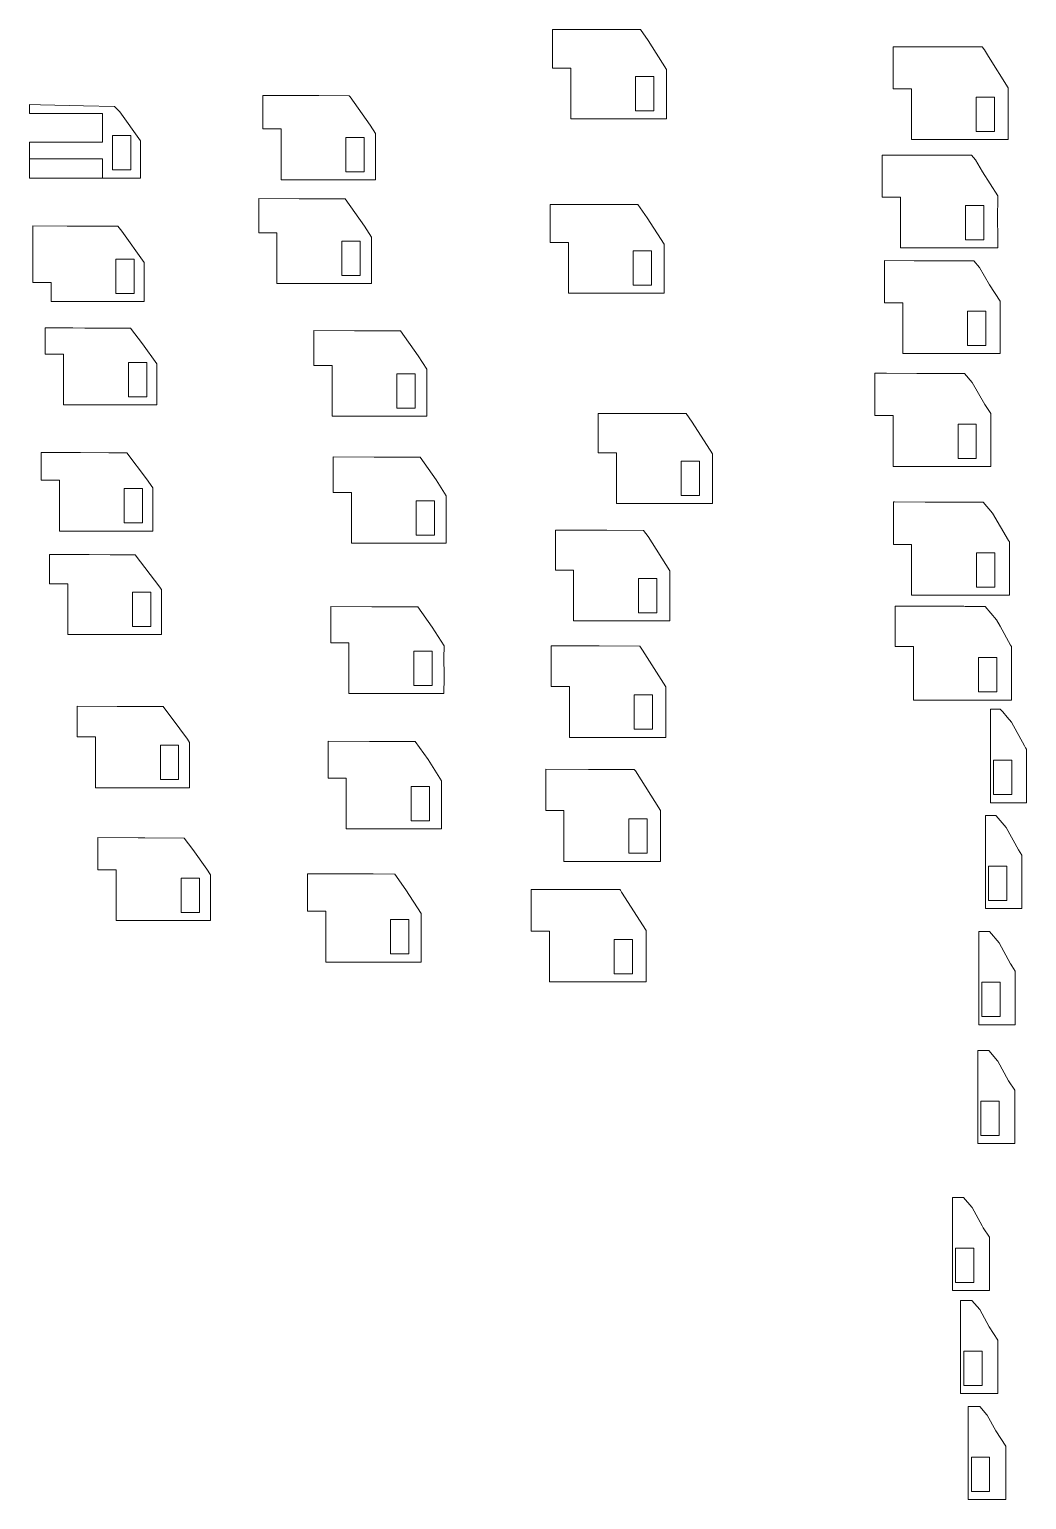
# Model space of a CAD drawing. Header units: millimetres. Extents: x -3396 to 75, y -180 to 2055.
# Drawn here: x -314.5 to -151, y 1726.7 to 1967.8 of the extents above; entities that cross this region are included whole.
import ezdxf

# ---------------------------------------------------------------- set-up
doc = ezdxf.new("R2010")
doc.units = ezdxf.units.MM

msp = doc.modelspace()

# ---------------------------------------------------------------- linework, layer by layer
at = {"color": 7, "linetype": 'Continuous', "lineweight": 15}
for p, q in [((-228.74, 1961.41), (-228.74, 1967.76)), ((-228.74, 1967.76), (-221.87, 1967.74)), ((-221.87, 1967.74), (-219.13, 1967.74)), ((-219.13, 1967.74), (-214.32, 1967.72)), ((-214.32, 1967.72), (-213.06, 1965.93)), ((-210.03, 1961.17), (-213.06, 1965.93)), ((-172.89, 1958.03), (-172.89, 1964.9)), ((-172.89, 1964.9), (-169.56, 1964.89)), ((-169.56, 1964.89), (-165.83, 1964.89)), ((-165.83, 1964.89), (-161.66, 1964.88)), ((-161.66, 1964.88), (-158.28, 1964.88)), ((-158.28, 1964.88), (-157.9, 1964.43)), ((-157.9, 1964.43), (-157.25, 1963.3)), ((-157.25, 1963.3), (-153.99, 1958.19)), ((-228.74, 1961.41), (-225.74, 1961.41)), ((-225.74, 1961.41), (-225.74, 1953.08)), ((-210.03, 1961.17), (-210.03, 1960.58)), ((-210.03, 1960.53), (-210.03, 1960.58)), ((-210.03, 1960.35), (-210.03, 1960.53)), ((-210.03, 1960.35), (-210.03, 1957.94)), ((-215.11, 1960.04), (-212.11, 1960.04)), ((-215.11, 1954.4), (-215.11, 1960.04)), ((-212.11, 1960.04), (-212.11, 1954.4)), ((-210.03, 1957.27), (-210.03, 1957.94)), ((-169.89, 1958.03), (-172.89, 1958.03)), ((-169.89, 1949.7), (-169.89, 1958.03)), ((-153.99, 1958.19), (-153.99, 1957.94)), ((-153.99, 1957.94), (-153.99, 1957.92)), ((-153.99, 1957.92), (-153.99, 1957.85)), ((-153.99, 1957.85), (-153.99, 1954.53)), ((-312.74, 1955.4), (-314.55, 1955.43)), ((-314.55, 1953.97), (-314.55, 1955.43)), ((-312.74, 1955.4), (-305.69, 1955.25)), ((-305.69, 1955.25), (-300.6, 1955.14)), ((-276.26, 1951.43), (-276.26, 1956.93)), ((-276.26, 1956.93), (-269.64, 1956.91)), ((-269.64, 1956.91), (-267.09, 1956.9)), ((-267.09, 1956.9), (-262.09, 1956.88)), ((-262.09, 1956.88), (-261.94, 1956.68)), ((-261.94, 1956.68), (-258.66, 1952.03)), ((-210.03, 1957.27), (-210.03, 1955.4)), ((-210.03, 1953.08), (-210.03, 1955.4)), ((-156.26, 1956.66), (-159.26, 1956.66)), ((-159.26, 1956.66), (-159.26, 1951.03)), ((-156.26, 1951.03), (-156.26, 1956.66)), ((-302.55, 1953.97), (-314.55, 1953.97)), ((-302.55, 1949.28), (-302.55, 1953.97)), ((-299.73, 1954.23), (-300.6, 1955.14)), ((-296.31, 1949.49), (-299.73, 1954.23)), ((-210.03, 1953.08), (-225.74, 1953.08)), ((-212.11, 1954.4), (-215.11, 1954.4)), ((-153.99, 1954.53), (-153.99, 1954.27)), ((-153.99, 1954.27), (-153.99, 1951.68)), ((-276.26, 1951.43), (-273.26, 1951.43)), ((-273.26, 1951.43), (-273.26, 1943.1)), ((-257.8, 1950.67), (-258.66, 1952.03)), ((-257.8, 1950.67), (-257.8, 1949.63)), ((-159.26, 1951.03), (-156.26, 1951.03)), ((-153.99, 1951.68), (-153.99, 1950.15)), ((-314.55, 1946.52), (-314.55, 1949.28)), ((-314.55, 1949.28), (-302.55, 1949.28)), ((-297.91, 1950.35), (-300.91, 1950.35)), ((-300.91, 1950.35), (-300.91, 1944.72)), ((-297.91, 1944.72), (-297.91, 1950.35)), ((-296.31, 1949.49), (-296.31, 1949.06)), ((-296.31, 1948.94), (-296.31, 1949.06)), ((-296.31, 1948.49), (-296.31, 1948.94)), ((-296.31, 1948.49), (-296.31, 1948.33)), ((-296.31, 1946.66), (-296.31, 1948.33)), ((-262.62, 1950.06), (-259.62, 1950.06)), ((-262.62, 1944.43), (-262.62, 1950.06)), ((-259.62, 1950.06), (-259.62, 1944.43)), ((-257.8, 1949.54), (-257.8, 1949.63)), ((-257.8, 1949.22), (-257.8, 1949.54)), ((-257.8, 1949.22), (-257.8, 1948)), ((-257.8, 1946.8), (-257.8, 1948)), ((-153.99, 1949.7), (-169.89, 1949.7)), ((-153.99, 1950.15), (-153.99, 1949.83)), ((-153.99, 1949.83), (-153.99, 1949.7)), ((-302.55, 1946.52), (-314.55, 1946.52)), ((-314.55, 1946.52), (-314.55, 1943.39)), ((-302.55, 1943.39), (-302.55, 1946.52)), ((-296.31, 1946.66), (-296.31, 1946.57)), ((-296.31, 1946.21), (-296.31, 1946.57)), ((-296.31, 1946.21), (-296.31, 1946.11)), ((-296.31, 1946.11), (-296.31, 1945.9)), ((-296.31, 1945.9), (-296.31, 1945.52)), ((-257.8, 1946.8), (-257.8, 1945.88)), ((-257.8, 1943.1), (-257.8, 1945.88)), ((-174.67, 1947.16), (-169.06, 1947.14)), ((-174.67, 1940.26), (-174.67, 1947.16)), ((-169.06, 1947.14), (-167.57, 1947.14)), ((-167.57, 1947.14), (-165.92, 1947.14)), ((-165.92, 1947.14), (-160.03, 1947.14)), ((-159.36, 1946.35), (-160.03, 1947.14)), ((-159.36, 1946.35), (-158.22, 1944.39)), ((-302.55, 1943.39), (-314.55, 1943.39)), ((-302.55, 1943.39), (-296.31, 1943.39)), ((-300.91, 1944.72), (-297.91, 1944.72)), ((-296.31, 1943.39), (-296.31, 1945.52)), ((-259.62, 1944.43), (-262.62, 1944.43)), ((-155.73, 1940.48), (-158.22, 1944.39)), ((-257.8, 1943.1), (-273.26, 1943.1)), ((-276.94, 1934.4), (-276.94, 1940.01)), ((-276.94, 1940.01), (-270.29, 1939.99)), ((-270.29, 1939.99), (-263.28, 1939.97)), ((-263.28, 1939.97), (-262.74, 1939.97)), ((-262.74, 1939.97), (-259.58, 1935.49)), ((-229.14, 1932.82), (-229.14, 1939.07)), ((-229.14, 1939.07), (-222.29, 1939.05)), ((-222.29, 1939.05), (-218.95, 1939.04)), ((-218.95, 1939.04), (-214.75, 1939.03)), ((-214.75, 1939.03), (-213.22, 1936.86)), ((-174.67, 1940.26), (-171.67, 1940.26)), ((-171.67, 1940.26), (-171.67, 1931.93)), ((-161.03, 1938.89), (-158.03, 1938.89)), ((-161.03, 1933.26), (-161.03, 1938.89)), ((-158.03, 1938.89), (-158.03, 1933.26)), ((-155.73, 1940.23), (-155.74, 1936.75)), ((-155.73, 1940.48), (-155.73, 1940.3)), ((-155.73, 1940.28), (-155.73, 1940.3)), ((-155.73, 1940.23), (-155.73, 1940.28)), ((-210.46, 1932.52), (-213.22, 1936.86)), ((-155.74, 1936.56), (-155.74, 1936.75)), ((-155.74, 1936.56), (-155.73, 1933.86)), ((-314, 1935.56), (-308.33, 1935.52)), ((-314, 1926.26), (-314, 1935.56)), ((-308.33, 1935.52), (-307.57, 1935.52)), ((-307.57, 1935.52), (-300.58, 1935.48)), ((-300.58, 1935.48), (-300.02, 1935.48)), ((-300.02, 1935.48), (-299.41, 1934.67)), ((-295.73, 1929.56), (-299.41, 1934.67)), ((-276.94, 1934.4), (-273.94, 1934.4)), ((-273.94, 1934.4), (-273.94, 1926.07)), ((-258.45, 1933.7), (-259.58, 1935.49)), ((-258.45, 1933.7), (-258.45, 1932.72)), ((-155.73, 1932.74), (-155.73, 1933.86)), ((-263.3, 1933.03), (-260.3, 1933.03)), ((-263.3, 1927.4), (-263.3, 1933.03)), ((-260.3, 1933.03), (-260.3, 1927.4)), ((-258.45, 1932.64), (-258.45, 1932.72)), ((-258.45, 1932.34), (-258.45, 1932.64)), ((-258.45, 1932.34), (-258.45, 1930.97)), ((-229.14, 1932.82), (-226.14, 1932.82)), ((-226.14, 1932.82), (-226.14, 1924.49)), ((-215.5, 1931.45), (-212.5, 1931.45)), ((-215.5, 1925.82), (-215.5, 1931.45)), ((-212.5, 1931.45), (-212.5, 1925.82)), ((-210.46, 1932.52), (-210.46, 1931.88)), ((-210.46, 1931.82), (-210.46, 1931.88)), ((-210.46, 1931.63), (-210.46, 1931.82)), ((-210.46, 1931.63), (-210.46, 1929.36)), ((-155.73, 1931.93), (-171.67, 1931.93)), ((-158.03, 1933.26), (-161.03, 1933.26)), ((-155.73, 1932.51), (-155.73, 1932.74)), ((-155.73, 1931.97), (-155.73, 1932.51)), ((-155.73, 1931.93), (-155.73, 1931.97)), ((-300.37, 1930.1), (-297.37, 1930.1)), ((-300.37, 1924.47), (-300.37, 1930.1)), ((-297.37, 1930.1), (-297.37, 1924.47)), ((-295.73, 1929.56), (-295.73, 1928.93)), ((-295.73, 1928.81), (-295.73, 1928.93)), ((-295.73, 1928.38), (-295.73, 1928.81)), ((-258.45, 1929.84), (-258.45, 1930.97)), ((-258.45, 1929.84), (-258.45, 1928.79)), ((-258.45, 1926.07), (-258.45, 1928.79)), ((-210.46, 1928.63), (-210.46, 1929.36)), ((-174.31, 1922.92), (-174.31, 1929.84)), ((-174.31, 1929.84), (-169.44, 1929.83)), ((-167.25, 1929.83), (-169.44, 1929.83)), ((-167.25, 1929.83), (-166.48, 1929.83)), ((-166.48, 1929.83), (-159.64, 1929.82)), ((-158.69, 1928.69), (-159.64, 1929.82)), ((-295.73, 1928.38), (-295.73, 1928.07)), ((-295.73, 1926.47), (-295.73, 1928.07)), ((-295.73, 1926.47), (-295.73, 1926.26)), ((-260.3, 1927.4), (-263.3, 1927.4)), ((-210.46, 1928.63), (-210.46, 1926.87)), ((-210.46, 1924.49), (-210.46, 1926.87)), ((-158.69, 1928.69), (-157.06, 1925.89)), ((-314, 1926.26), (-311, 1926.26)), ((-311, 1926.26), (-311, 1923.14)), ((-297.37, 1924.47), (-300.37, 1924.47)), ((-295.73, 1925.44), (-295.73, 1926.26)), ((-295.73, 1925.44), (-295.73, 1925.21)), ((-295.73, 1925.21), (-295.73, 1924.72)), ((-295.73, 1924.72), (-295.73, 1923.85)), ((-258.45, 1926.07), (-273.94, 1926.07)), ((-210.46, 1924.49), (-226.14, 1924.49)), ((-212.5, 1925.82), (-215.5, 1925.82)), ((-155.35, 1923.2), (-157.06, 1925.89)), ((-295.73, 1923.14), (-311, 1923.14)), ((-295.73, 1923.14), (-295.73, 1923.85)), ((-174.31, 1922.92), (-171.31, 1922.92)), ((-171.31, 1922.92), (-171.31, 1914.59)), ((-160.68, 1921.55), (-157.68, 1921.55)), ((-160.68, 1915.92), (-160.68, 1921.55)), ((-157.68, 1921.55), (-157.68, 1915.92)), ((-155.35, 1923.2), (-155.35, 1923.08)), ((-155.35, 1923.07), (-155.35, 1923.08)), ((-155.35, 1923.03), (-155.35, 1923.07)), ((-155.35, 1923.03), (-155.35, 1919.41)), ((-155.35, 1919.28), (-155.35, 1919.41)), ((-155.35, 1919.28), (-155.35, 1916.46)), ((-311.95, 1918.83), (-307.42, 1918.8)), ((-311.95, 1914.5), (-311.95, 1918.83)), ((-307.42, 1918.8), (-305.48, 1918.79)), ((-305.48, 1918.79), (-299.67, 1918.76)), ((-299.67, 1918.76), (-297.94, 1918.75)), ((-297.94, 1918.75), (-296.01, 1916.21)), ((-267.91, 1912.65), (-267.91, 1918.36)), ((-267.91, 1918.36), (-261.22, 1918.34)), ((-261.22, 1918.34), (-254.82, 1918.33)), ((-254.82, 1918.33), (-253.68, 1918.33)), ((-253.68, 1918.33), (-250.79, 1914.23)), ((-308.95, 1914.5), (-311.95, 1914.5)), ((-308.95, 1914.5), (-308.95, 1906.17)), ((-293.64, 1912.93), (-296.01, 1916.21)), ((-155.35, 1914.59), (-171.31, 1914.59)), ((-157.68, 1915.92), (-160.68, 1915.92)), ((-155.35, 1915.76), (-155.35, 1916.46)), ((-155.35, 1915.61), (-155.35, 1915.76)), ((-155.35, 1915.27), (-155.35, 1915.61)), ((-155.35, 1914.66), (-155.35, 1915.27)), ((-155.35, 1914.59), (-155.35, 1914.66)), ((-298.31, 1913.13), (-295.31, 1913.13)), ((-298.31, 1907.49), (-298.31, 1913.13)), ((-295.31, 1913.13), (-295.31, 1907.49)), ((-293.65, 1911.56), (-293.64, 1911.97)), ((-293.64, 1912.93), (-293.64, 1912.08)), ((-293.64, 1911.97), (-293.64, 1912.08)), ((-267.91, 1912.65), (-264.91, 1912.65)), ((-264.91, 1912.65), (-264.91, 1904.32)), ((-249.38, 1912.02), (-250.79, 1914.23)), ((-249.38, 1912.02), (-249.38, 1911.09)), ((-293.65, 1911.56), (-293.65, 1911.1)), ((-293.64, 1909.56), (-293.65, 1911.1)), ((-293.64, 1909.56), (-293.64, 1909.23)), ((-254.27, 1911.28), (-251.27, 1911.28)), ((-254.27, 1905.65), (-254.27, 1911.28)), ((-251.27, 1911.28), (-251.27, 1905.65)), ((-249.38, 1911.01), (-249.38, 1911.09)), ((-249.38, 1910.73), (-249.38, 1911.01)), ((-249.38, 1910.73), (-249.38, 1909.21)), ((-175.88, 1904.42), (-175.88, 1911.37)), ((-173.97, 1911.37), (-175.88, 1911.37)), ((-168.99, 1911.36), (-173.97, 1911.37)), ((-168.99, 1911.36), (-165.94, 1911.35)), ((-165.94, 1911.35), (-161.18, 1911.34)), ((-159.94, 1909.88), (-161.18, 1911.34)), ((-159.94, 1909.88), (-157.82, 1906.25)), ((-295.31, 1907.49), (-298.31, 1907.49)), ((-293.65, 1907.95), (-293.64, 1909.23)), ((-293.65, 1907.95), (-293.65, 1907.59)), ((-293.65, 1907.59), (-293.64, 1906.83)), ((-249.38, 1908.15), (-249.38, 1909.21)), ((-249.38, 1908.15), (-249.38, 1906.99)), ((-293.64, 1906.17), (-308.95, 1906.17)), ((-293.64, 1906.83), (-293.64, 1906.17)), ((-251.27, 1905.65), (-254.27, 1905.65)), ((-249.38, 1904.32), (-249.38, 1906.99)), ((-221.26, 1904.8), (-214.36, 1904.78)), ((-221.26, 1898.34), (-221.26, 1904.8)), ((-214.36, 1904.78), (-212.23, 1904.78)), ((-212.23, 1904.78), (-206.81, 1904.76)), ((-206.81, 1904.76), (-205.82, 1903.36)), ((-156.88, 1904.77), (-157.82, 1906.25)), ((-156.88, 1904.77), (-156.88, 1904.7)), ((-156.88, 1904.69), (-156.88, 1904.7)), ((-156.88, 1904.67), (-156.88, 1904.69)), ((-156.88, 1904.67), (-156.88, 1900.9)), ((-249.38, 1904.32), (-264.91, 1904.32)), ((-202.52, 1898.17), (-205.82, 1903.36)), ((-175.88, 1904.42), (-172.88, 1904.42)), ((-172.88, 1904.42), (-172.88, 1896.09)), ((-162.24, 1897.42), (-162.24, 1903.05)), ((-162.24, 1903.05), (-159.24, 1903.05)), ((-159.24, 1903.05), (-159.24, 1897.42)), ((-156.88, 1900.84), (-156.88, 1900.9)), ((-156.88, 1900.84), (-156.88, 1897.9)), ((-312.63, 1893.83), (-312.63, 1898.4)), ((-312.63, 1898.4), (-309.25, 1898.38)), ((-309.25, 1898.38), (-306.14, 1898.36)), ((-306.14, 1898.36), (-301.5, 1898.34)), ((-301.5, 1898.34), (-298.59, 1898.32)), ((-298.59, 1898.32), (-295.35, 1894.06)), ((-264.72, 1897.65), (-258.01, 1897.63)), ((-264.72, 1891.83), (-264.72, 1897.65)), ((-258.01, 1897.63), (-252.22, 1897.62)), ((-252.22, 1897.62), (-250.46, 1897.61)), ((-250.46, 1897.61), (-247.85, 1893.9)), ((-221.26, 1898.34), (-218.26, 1898.34)), ((-218.26, 1898.34), (-218.26, 1890.01)), ((-202.52, 1898.17), (-202.52, 1897.64)), ((-202.52, 1897.59), (-202.52, 1897.64)), ((-202.52, 1897.43), (-202.52, 1897.59)), ((-202.52, 1897.43), (-202.52, 1894.86)), ((-159.24, 1897.42), (-162.24, 1897.42)), ((-156.88, 1897.62), (-156.88, 1897.9)), ((-156.88, 1897.56), (-156.88, 1897.62)), ((-156.88, 1897.42), (-156.88, 1897.56)), ((-156.88, 1897.17), (-156.88, 1897.42)), ((-207.63, 1896.97), (-204.63, 1896.97)), ((-207.63, 1891.34), (-207.63, 1896.97)), ((-204.63, 1896.97), (-204.63, 1891.34)), ((-156.88, 1896.09), (-172.88, 1896.09)), ((-156.88, 1896.77), (-156.88, 1897.17)), ((-156.88, 1896.17), (-156.88, 1896.77)), ((-156.88, 1896.17), (-156.88, 1896.09)), ((-312.63, 1893.83), (-309.63, 1893.83)), ((-309.63, 1893.83), (-309.63, 1885.5)), ((-294.3, 1892.59), (-295.35, 1894.06)), ((-294.3, 1892.59), (-294.3, 1891.54)), ((-246.17, 1891.27), (-247.85, 1893.9)), ((-202.52, 1894.27), (-202.52, 1894.86)), ((-202.52, 1894.27), (-202.52, 1892.28)), ((-299, 1892.46), (-296, 1892.46)), ((-299, 1886.83), (-299, 1892.46)), ((-296, 1892.46), (-296, 1886.83)), ((-294.3, 1891.43), (-294.3, 1891.54)), ((-294.3, 1891.04), (-294.3, 1891.43)), ((-294.3, 1891.04), (-294.3, 1890.42)), ((-294.3, 1888.95), (-294.3, 1890.42)), ((-264.72, 1891.83), (-261.72, 1891.83)), ((-261.72, 1891.83), (-261.72, 1883.5)), ((-251.09, 1890.46), (-248.09, 1890.46)), ((-251.09, 1884.83), (-251.09, 1890.46)), ((-248.09, 1890.46), (-248.09, 1884.83)), ((-246.17, 1891.27), (-246.17, 1890.4)), ((-246.17, 1890.32), (-246.17, 1890.4)), ((-246.17, 1890.06), (-246.17, 1890.32)), ((-204.63, 1891.34), (-207.63, 1891.34)), ((-202.52, 1890.01), (-202.52, 1892.28)), ((-172.84, 1883.29), (-172.84, 1890.31)), ((-172.67, 1890.27), (-172.84, 1890.31)), ((-167.62, 1890.26), (-172.67, 1890.27)), ((-164.22, 1890.25), (-167.62, 1890.26)), ((-163.6, 1890.25), (-164.22, 1890.25)), ((-163.6, 1890.25), (-160.8, 1890.24)), ((-160.8, 1890.24), (-158.11, 1890.24)), ((-156.59, 1888.44), (-158.11, 1890.24)), ((-294.3, 1888.95), (-294.3, 1888.51)), ((-294.3, 1886.77), (-294.3, 1888.51)), ((-246.17, 1890.06), (-246.17, 1888.39)), ((-246.17, 1887.39), (-246.17, 1888.39)), ((-202.52, 1890.01), (-218.26, 1890.01)), ((-156.59, 1888.44), (-153.98, 1883.97)), ((-294.3, 1885.5), (-309.63, 1885.5)), ((-296, 1886.83), (-299, 1886.83)), ((-294.3, 1886.77), (-294.3, 1886.28)), ((-294.3, 1886.28), (-294.3, 1885.5)), ((-246.17, 1887.39), (-246.17, 1886.11)), ((-246.17, 1883.5), (-246.17, 1886.11)), ((-228.28, 1879.08), (-228.28, 1885.64)), ((-228.28, 1885.64), (-221.34, 1885.62)), ((-221.34, 1885.62), (-219.83, 1885.62)), ((-219.83, 1885.62), (-213.8, 1885.61)), ((-213.8, 1885.61), (-213.08, 1884.58)), ((-246.17, 1883.5), (-261.72, 1883.5)), ((-248.09, 1884.83), (-251.09, 1884.83)), ((-209.5, 1878.97), (-213.08, 1884.58)), ((-172.84, 1883.29), (-169.84, 1883.29)), ((-169.84, 1883.29), (-169.84, 1874.96)), ((-153.81, 1883.71), (-153.98, 1883.97)), ((-153.81, 1883.71), (-153.81, 1883.69)), ((-153.81, 1883.69), (-153.81, 1883.69)), ((-153.81, 1883.69), (-153.81, 1883.69)), ((-153.81, 1883.69), (-153.81, 1881.58)), ((-311.26, 1876.86), (-311.26, 1881.67)), ((-311.26, 1881.67), (-309.03, 1881.66)), ((-309.03, 1881.66), (-304.74, 1881.63)), ((-304.74, 1881.63), (-301.28, 1881.61)), ((-301.28, 1881.61), (-297.19, 1881.59)), ((-297.19, 1881.59), (-293.15, 1876.27)), ((-159.21, 1881.92), (-156.21, 1881.92)), ((-159.21, 1876.29), (-159.21, 1881.92)), ((-156.21, 1881.92), (-156.21, 1876.29)), ((-153.81, 1881.58), (-153.81, 1879.77)), ((-228.28, 1879.08), (-225.28, 1879.08)), ((-225.28, 1879.08), (-225.28, 1870.75)), ((-209.51, 1878.31), (-209.5, 1878.46)), ((-209.51, 1878.31), (-209.51, 1875.59)), ((-209.5, 1878.97), (-209.5, 1878.5)), ((-209.5, 1878.46), (-209.5, 1878.5)), ((-153.81, 1879.77), (-153.81, 1879.76)), ((-153.81, 1879.76), (-153.81, 1879.76)), ((-153.81, 1879.76), (-153.81, 1879.76)), ((-153.81, 1879.76), (-153.81, 1879.75)), ((-153.81, 1879.75), (-153.81, 1876.76)), ((-311.26, 1876.86), (-308.26, 1876.86)), ((-308.26, 1876.86), (-308.26, 1868.53)), ((-293.15, 1876.27), (-292.95, 1875.98)), ((-292.9, 1875.9), (-292.95, 1875.98)), ((-292.9, 1875.9), (-292.9, 1874.69)), ((-214.65, 1877.7), (-211.65, 1877.7)), ((-214.65, 1872.07), (-214.65, 1877.7)), ((-211.65, 1877.7), (-211.65, 1872.07)), ((-156.21, 1876.29), (-159.21, 1876.29)), ((-153.81, 1876.76), (-153.81, 1874.96)), ((-297.63, 1875.49), (-294.63, 1875.49)), ((-297.63, 1869.86), (-297.63, 1875.49)), ((-294.63, 1875.49), (-294.63, 1869.86)), ((-292.9, 1874.59), (-292.9, 1874.69)), ((-292.9, 1874.21), (-292.9, 1874.59)), ((-292.9, 1874.21), (-292.9, 1873.45)), ((-292.9, 1872.05), (-292.9, 1873.45)), ((-209.51, 1875.07), (-209.51, 1875.59)), ((-209.51, 1875.07), (-209.5, 1872.96)), ((-153.81, 1874.96), (-169.84, 1874.96)), ((-292.9, 1872.05), (-292.9, 1871.48)), ((-292.9, 1869.28), (-292.9, 1871.48)), ((-265.13, 1867.19), (-265.13, 1873.11)), ((-265.13, 1873.11), (-258.38, 1873.09)), ((-258.38, 1873.09), (-253.21, 1873.08)), ((-253.21, 1873.08), (-250.84, 1873.08)), ((-250.84, 1873.08), (-248.49, 1869.75)), ((-211.65, 1872.07), (-214.65, 1872.07)), ((-209.51, 1870.75), (-209.5, 1872.96)), ((-172.52, 1873.16), (-161.28, 1873.16)), ((-172.52, 1866.55), (-172.52, 1873.16)), ((-161.07, 1873.11), (-161.28, 1873.16)), ((-160.71, 1873.11), (-161.07, 1873.11)), ((-159.01, 1873.1), (-160.71, 1873.11)), ((-159.01, 1873.1), (-158.37, 1873.1)), ((-158.37, 1873.1), (-157.76, 1873.1)), ((-155.95, 1870.96), (-157.76, 1873.1)), ((-155.95, 1870.96), (-155.35, 1869.92)), ((-292.9, 1868.53), (-308.26, 1868.53)), ((-294.63, 1869.86), (-297.63, 1869.86)), ((-292.9, 1869.28), (-292.9, 1868.66)), ((-292.9, 1868.66), (-292.9, 1868.53)), ((-246.54, 1866.68), (-248.49, 1869.75)), ((-209.51, 1870.75), (-225.28, 1870.75)), ((-155.35, 1869.92), (-153.63, 1866.81)), ((-265.13, 1867.19), (-262.13, 1867.19)), ((-262.13, 1867.19), (-262.13, 1858.86)), ((-246.54, 1866.68), (-246.54, 1865.87)), ((-228.96, 1866.67), (-221.99, 1866.65)), ((-228.96, 1859.99), (-228.96, 1866.67)), ((-221.99, 1866.65), (-221.09, 1866.65)), ((-221.09, 1866.65), (-214.45, 1866.63)), ((-214.45, 1866.63), (-214, 1865.99)), ((-172.52, 1866.55), (-169.52, 1866.55)), ((-169.52, 1866.55), (-169.52, 1857.79)), ((-153.63, 1866.81), (-153.46, 1866.55)), ((-153.46, 1866.55), (-153.46, 1866.44)), ((-153.46, 1866.44), (-153.46, 1866.42)), ((-153.46, 1866.42), (-153.46, 1866.39)), ((-153.46, 1866.39), (-153.46, 1866.37)), ((-153.46, 1866.37), (-153.46, 1862.61)), ((-251.5, 1865.82), (-248.5, 1865.82)), ((-251.5, 1860.18), (-251.5, 1865.82)), ((-248.5, 1865.82), (-248.5, 1860.18)), ((-246.55, 1865.55), (-246.54, 1865.8)), ((-246.55, 1865.55), (-246.55, 1863.74)), ((-246.54, 1862.81), (-246.55, 1863.74)), ((-246.54, 1865.8), (-246.54, 1865.87)), ((-210.15, 1859.95), (-214, 1865.99)), ((-158.89, 1864.75), (-155.89, 1864.75)), ((-158.89, 1859.12), (-158.89, 1864.75)), ((-155.89, 1864.75), (-155.89, 1859.12)), ((-246.55, 1858.86), (-246.54, 1861.41)), ((-246.54, 1862.81), (-246.54, 1861.41)), ((-153.46, 1862.61), (-153.46, 1862.59)), ((-153.46, 1862.59), (-153.46, 1862.58)), ((-153.46, 1862.58), (-153.46, 1862.55)), ((-153.46, 1862.55), (-153.46, 1862.53)), ((-153.46, 1862.53), (-153.46, 1859.69)), ((-246.55, 1858.86), (-262.13, 1858.86)), ((-248.5, 1860.18), (-251.5, 1860.18)), ((-228.96, 1859.99), (-225.96, 1859.99)), ((-225.96, 1859.99), (-225.96, 1851.66)), ((-210.16, 1859.38), (-210.15, 1859.5)), ((-210.16, 1859.38), (-210.16, 1856.5)), ((-210.15, 1859.95), (-210.15, 1859.54)), ((-210.15, 1859.5), (-210.15, 1859.54)), ((-155.89, 1859.12), (-158.89, 1859.12)), ((-153.46, 1859.69), (-153.46, 1857.79)), ((-306.71, 1856.78), (-300.15, 1856.75)), ((-306.71, 1851.74), (-306.71, 1856.78)), ((-300.15, 1856.75), (-297.86, 1856.74)), ((-297.86, 1856.74), (-292.6, 1856.71)), ((-292.6, 1856.71), (-289.86, 1853.09)), ((-215.33, 1858.62), (-212.33, 1858.62)), ((-215.33, 1852.99), (-215.33, 1858.62)), ((-212.33, 1858.62), (-212.33, 1852.99)), ((-210.16, 1856.05), (-210.16, 1856.5)), ((-153.46, 1857.79), (-169.52, 1857.79)), ((-210.16, 1856.05), (-210.15, 1853.82)), ((-156.93, 1856.31), (-156.93, 1840.95)), ((-155.27, 1856.31), (-156.93, 1856.31)), ((-155.27, 1856.31), (-155.25, 1856.26)), ((-154.91, 1855.86), (-155.25, 1856.26)), ((-154.16, 1854.97), (-154.91, 1855.86)), ((-154.16, 1854.97), (-153.46, 1854.14)), ((-153.46, 1854.14), (-151.33, 1850.28)), ((-153.46, 1854.14), (-153.46, 1854.14)), ((-306.71, 1851.74), (-303.71, 1851.74)), ((-303.71, 1851.74), (-303.71, 1843.41)), ((-289.86, 1853.09), (-288.63, 1851.35)), ((-210.16, 1851.66), (-225.96, 1851.66)), ((-212.33, 1852.99), (-215.33, 1852.99)), ((-210.16, 1851.66), (-210.15, 1853.82)), ((-293.07, 1850.37), (-290.07, 1850.37)), ((-293.07, 1844.74), (-293.07, 1850.37)), ((-290.07, 1850.37), (-290.07, 1844.74)), ((-288.31, 1850.84), (-288.63, 1851.35)), ((-288.31, 1850.84), (-288.31, 1849.69)), ((-288.31, 1849.59), (-288.31, 1849.69)), ((-288.31, 1849.24), (-288.31, 1849.59)), ((-288.31, 1849.24), (-288.31, 1848.32)), ((-265.57, 1851.03), (-258.79, 1851.01)), ((-265.57, 1845), (-265.57, 1851.03)), ((-258.79, 1851.01), (-254.23, 1851)), ((-254.23, 1851), (-251.25, 1850.99)), ((-251.25, 1850.99), (-249.17, 1848.05)), ((-151.33, 1850.28), (-151.32, 1850.26)), ((-151.32, 1850.26), (-151.15, 1849.96)), ((-151.15, 1849.96), (-150.99, 1849.71)), ((-150.99, 1849.71), (-150.99, 1849.59)), ((-150.99, 1849.59), (-150.99, 1849.57)), ((-150.99, 1849.57), (-150.99, 1849.55)), ((-150.99, 1849.55), (-150.99, 1849.53)), ((-150.99, 1849.53), (-150.99, 1845.77)), ((-288.31, 1846.99), (-288.31, 1848.32)), ((-288.31, 1846.99), (-288.31, 1846.3)), ((-246.95, 1844.56), (-249.17, 1848.05)), ((-156.41, 1842.28), (-156.41, 1847.91)), ((-156.41, 1847.91), (-153.41, 1847.91)), ((-153.41, 1847.91), (-153.41, 1842.28)), ((-290.07, 1844.74), (-293.07, 1844.74)), ((-288.31, 1843.64), (-288.31, 1846.3)), ((-265.57, 1845), (-262.57, 1845)), ((-262.57, 1845), (-262.57, 1836.67)), ((-246.95, 1844.56), (-246.95, 1843.81)), ((-229.87, 1846.44), (-222.87, 1846.42)), ((-229.87, 1839.66), (-229.87, 1846.44)), ((-222.87, 1846.42), (-222.58, 1846.42)), ((-222.58, 1846.42), (-215.33, 1846.4)), ((-215.33, 1846.4), (-215.15, 1846.15)), ((-211.03, 1839.68), (-215.15, 1846.15)), ((-150.99, 1845.77), (-150.99, 1845.75)), ((-150.99, 1845.75), (-150.99, 1845.74)), ((-150.99, 1845.74), (-150.99, 1845.7)), ((-150.99, 1845.7), (-150.99, 1845.68)), ((-150.99, 1845.68), (-150.99, 1842.84)), ((-288.31, 1843.41), (-303.71, 1843.41)), ((-288.31, 1843.64), (-288.31, 1843.41)), ((-251.94, 1843.63), (-248.94, 1843.63)), ((-251.94, 1837.99), (-251.94, 1843.63)), ((-248.94, 1843.63), (-248.94, 1837.99)), ((-246.95, 1843.74), (-246.95, 1843.81)), ((-246.95, 1843.51), (-246.95, 1843.74)), ((-246.95, 1843.51), (-246.95, 1841.54)), ((-153.41, 1842.28), (-156.41, 1842.28)), ((-150.99, 1842.84), (-150.99, 1840.95)), ((-246.95, 1840.68), (-246.95, 1841.54)), ((-246.95, 1840.68), (-246.95, 1839.16)), ((-229.87, 1839.66), (-226.87, 1839.66)), ((-226.87, 1839.66), (-226.87, 1831.33)), ((-211.03, 1839.68), (-211.03, 1839.33)), ((-150.99, 1840.95), (-156.93, 1840.95)), ((-248.94, 1837.99), (-251.94, 1837.99)), ((-246.95, 1836.67), (-246.95, 1839.16)), ((-216.24, 1838.29), (-213.24, 1838.29)), ((-216.24, 1832.66), (-216.24, 1838.29)), ((-213.24, 1838.29), (-213.24, 1832.66)), ((-211.03, 1839.3), (-211.03, 1839.33)), ((-211.03, 1839.19), (-211.03, 1839.3)), ((-211.03, 1839.19), (-211.03, 1836.17)), ((-157.75, 1838.87), (-156.02, 1838.87)), ((-157.75, 1838.87), (-157.75, 1823.59)), ((-156.02, 1838.87), (-155.96, 1838.81)), ((-155.96, 1838.81), (-154.35, 1836.89)), ((-303.3, 1835.23), (-296.71, 1835.19)), ((-303.3, 1829.95), (-303.3, 1835.23)), ((-296.71, 1835.19), (-295.6, 1835.19)), ((-295.6, 1835.19), (-289.17, 1835.15)), ((-289.17, 1835.15), (-287.72, 1833.25)), ((-246.95, 1836.67), (-262.57, 1836.67)), ((-211.03, 1835.77), (-211.03, 1836.17)), ((-211.03, 1835.77), (-211.03, 1833.43)), ((-154.35, 1836.89), (-154.34, 1836.89)), ((-154.34, 1836.89), (-152.33, 1833.24)), ((-287.72, 1833.25), (-285.47, 1830.05)), ((-213.24, 1832.66), (-216.24, 1832.66)), ((-211.03, 1831.33), (-211.03, 1833.43)), ((-152.33, 1833.24), (-151.75, 1832.35)), ((-151.75, 1832.35), (-151.75, 1831.93)), ((-303.3, 1829.95), (-300.3, 1829.95)), ((-300.3, 1829.95), (-300.3, 1821.61)), ((-284.87, 1829.11), (-285.47, 1830.05)), ((-211.03, 1831.33), (-226.87, 1831.33)), ((-157.23, 1824.91), (-157.23, 1830.55)), ((-157.23, 1830.55), (-154.23, 1830.55)), ((-154.23, 1830.55), (-154.23, 1824.91)), ((-151.75, 1831.93), (-151.75, 1831.87)), ((-151.75, 1831.87), (-151.75, 1831.78)), ((-151.75, 1831.78), (-151.75, 1831.7)), ((-151.75, 1831.7), (-151.75, 1828.43)), ((-289.67, 1822.94), (-289.67, 1828.57)), ((-289.67, 1828.57), (-286.67, 1828.57)), ((-286.67, 1828.57), (-286.67, 1822.94)), ((-284.87, 1829.11), (-284.87, 1828.02)), ((-284.87, 1827.92), (-284.87, 1828.02)), ((-284.87, 1827.59), (-284.87, 1827.92)), ((-284.87, 1827.59), (-284.87, 1826.52)), ((-268.95, 1829.29), (-262.14, 1829.27)), ((-268.95, 1823.15), (-268.95, 1829.29)), ((-262.14, 1829.27), (-258.18, 1829.26)), ((-258.18, 1829.26), (-254.59, 1829.25)), ((-254.59, 1829.25), (-252.79, 1826.69)), ((-151.75, 1828.43), (-151.75, 1828.37)), ((-151.75, 1828.37), (-151.75, 1828.34)), ((-151.75, 1828.34), (-151.75, 1828.24)), ((-151.75, 1828.24), (-151.75, 1828.2)), ((-151.75, 1828.2), (-151.75, 1825.67)), ((-284.87, 1825.25), (-284.87, 1826.52)), ((-284.87, 1825.25), (-284.87, 1824.45)), ((-250.3, 1822.78), (-252.79, 1826.69)), ((-232.25, 1826.71), (-231.21, 1826.71)), ((-232.25, 1819.88), (-232.25, 1826.71)), ((-231.21, 1826.71), (-225.22, 1826.71)), ((-225.22, 1826.71), (-218.54, 1826.7)), ((-218.54, 1826.7), (-217.68, 1826.7)), ((-217.58, 1826.59), (-217.68, 1826.7)), ((-217.58, 1826.59), (-217.41, 1826.3)), ((-213.38, 1819.97), (-217.41, 1826.3)), ((-151.75, 1825.67), (-151.75, 1823.59)), ((-286.67, 1822.94), (-289.67, 1822.94)), ((-284.87, 1821.61), (-284.87, 1824.45)), ((-268.95, 1823.15), (-265.95, 1823.15)), ((-265.95, 1823.15), (-265.95, 1814.82)), ((-250.3, 1822.78), (-250.3, 1822.08)), ((-151.75, 1823.59), (-157.75, 1823.59)), ((-154.23, 1824.91), (-157.23, 1824.91)), ((-284.87, 1821.61), (-300.3, 1821.61)), ((-255.31, 1821.78), (-252.31, 1821.78)), ((-255.31, 1816.15), (-255.31, 1821.78)), ((-252.31, 1821.78), (-252.31, 1816.15)), ((-250.3, 1822.02), (-250.3, 1822.08)), ((-250.3, 1821.81), (-250.3, 1822.02)), ((-250.3, 1821.81), (-250.3, 1819.69)), ((-250.3, 1818.89), (-250.3, 1819.69)), ((-250.3, 1818.89), (-250.3, 1817.26)), ((-232.25, 1819.88), (-229.25, 1819.88)), ((-229.25, 1819.88), (-229.25, 1811.55)), ((-218.62, 1818.51), (-215.62, 1818.51)), ((-218.62, 1812.88), (-218.62, 1818.51)), ((-215.62, 1818.51), (-215.62, 1812.88)), ((-213.38, 1819.97), (-213.38, 1819.67)), ((-213.38, 1819.64), (-213.38, 1819.67)), ((-213.38, 1819.55), (-213.38, 1819.64)), ((-213.38, 1819.55), (-213.38, 1816.38)), ((-158.85, 1804.54), (-158.85, 1819.82)), ((-158.85, 1819.82), (-157.08, 1819.82)), ((-157.08, 1819.82), (-155.51, 1817.96)), ((-155.5, 1817.96), (-155.51, 1817.96)), ((-155.5, 1817.96), (-153.61, 1814.52)), ((-252.31, 1816.15), (-255.31, 1816.15)), ((-250.3, 1814.82), (-250.3, 1817.26)), ((-213.38, 1816.05), (-213.38, 1816.38)), ((-213.38, 1816.05), (-213.38, 1813.59)), ((-250.3, 1814.82), (-265.95, 1814.82)), ((-213.38, 1811.64), (-213.38, 1813.59)), ((-153.61, 1814.52), (-153.6, 1814.5)), ((-153.6, 1814.5), (-153.43, 1814.2)), ((-153.43, 1814.2), (-152.84, 1813.3)), ((-152.84, 1813.3), (-152.84, 1812.88)), ((-213.38, 1811.55), (-229.25, 1811.55)), ((-215.62, 1812.88), (-218.62, 1812.88)), ((-213.38, 1811.55), (-213.38, 1811.64)), ((-158.33, 1811.5), (-155.33, 1811.5)), ((-158.33, 1805.87), (-158.33, 1811.5)), ((-155.33, 1811.5), (-155.33, 1805.87)), ((-152.84, 1812.88), (-152.84, 1812.82)), ((-152.84, 1812.82), (-152.84, 1812.73)), ((-152.84, 1812.73), (-152.84, 1812.65)), ((-152.84, 1812.65), (-152.84, 1809.38)), ((-152.84, 1809.38), (-152.84, 1809.33)), ((-152.84, 1809.33), (-152.84, 1809.3)), ((-152.84, 1809.3), (-152.84, 1809.2)), ((-152.84, 1809.2), (-152.84, 1809.16)), ((-152.84, 1809.16), (-152.84, 1806.62)), ((-155.33, 1805.87), (-158.33, 1805.87)), ((-152.84, 1806.62), (-152.84, 1804.54)), ((-152.84, 1804.54), (-158.85, 1804.54)), ((-159.01, 1800.34), (-157.21, 1800.34)), ((-159.01, 1800.34), (-159.01, 1785.06)), ((-157.21, 1800.34), (-155.74, 1798.6)), ((-155.73, 1798.59), (-155.74, 1798.6)), ((-155.73, 1798.59), (-153.95, 1795.36)), ((-153.95, 1795.36), (-152.94, 1793.82)), ((-152.94, 1793.82), (-152.94, 1793.09)), ((-158.49, 1786.39), (-158.49, 1792.02)), ((-158.49, 1792.02), (-155.49, 1792.02)), ((-155.49, 1792.02), (-155.49, 1786.39)), ((-152.94, 1793.09), (-152.94, 1793)), ((-152.94, 1793), (-152.94, 1792.84)), ((-152.94, 1792.84), (-152.94, 1792.7)), ((-152.94, 1792.7), (-152.94, 1789.92)), ((-152.94, 1789.92), (-152.94, 1789.83)), ((-152.94, 1789.83), (-152.94, 1789.78)), ((-152.94, 1789.78), (-152.94, 1789.62)), ((-152.94, 1789.62), (-152.94, 1789.56)), ((-152.94, 1789.56), (-152.94, 1787.32)), ((-152.94, 1787.32), (-152.94, 1785.06)), ((-152.94, 1785.06), (-159.01, 1785.06)), ((-155.49, 1786.39), (-158.49, 1786.39)), ((-163.16, 1776.23), (-161.33, 1776.23)), ((-163.16, 1776.23), (-163.16, 1760.95)), ((-161.33, 1776.23), (-159.95, 1774.6)), ((-159.94, 1774.59), (-159.95, 1774.6)), ((-159.94, 1774.59), (-158.28, 1771.57)), ((-158.28, 1771.57), (-158.26, 1771.55)), ((-158.26, 1771.55), (-158.1, 1771.25)), ((-158.1, 1771.25), (-157.09, 1769.71)), ((-157.09, 1769.71), (-157.09, 1768.98)), ((-162.64, 1762.27), (-162.64, 1767.91)), ((-162.64, 1767.91), (-159.64, 1767.91)), ((-159.64, 1767.91), (-159.64, 1762.27)), ((-157.09, 1768.98), (-157.09, 1768.89)), ((-157.09, 1768.89), (-157.09, 1768.73)), ((-157.09, 1768.73), (-157.09, 1768.59)), ((-157.09, 1768.59), (-157.09, 1765.81)), ((-157.09, 1765.81), (-157.09, 1765.72)), ((-157.09, 1765.72), (-157.09, 1765.67)), ((-157.09, 1765.67), (-157.09, 1765.51)), ((-157.09, 1765.51), (-157.09, 1765.44)), ((-157.09, 1765.44), (-157.09, 1763.21)), ((-157.09, 1763.21), (-157.09, 1760.95)), ((-157.09, 1760.95), (-163.16, 1760.95)), ((-159.64, 1762.27), (-162.64, 1762.27)), ((-161.82, 1759.34), (-159.96, 1759.34)), ((-161.82, 1759.34), (-161.82, 1744.06)), ((-159.96, 1759.34), (-158.68, 1757.83)), ((-158.67, 1757.82), (-158.68, 1757.83)), ((-158.67, 1757.82), (-157.12, 1755)), ((-157.12, 1755), (-155.69, 1752.82)), ((-155.69, 1752.82), (-155.69, 1751.79)), ((-161.3, 1745.39), (-161.3, 1751.02)), ((-161.3, 1751.02), (-158.3, 1751.02)), ((-158.3, 1751.02), (-158.3, 1745.39)), ((-155.69, 1751.79), (-155.69, 1751.66)), ((-155.69, 1751.66), (-155.69, 1751.43)), ((-155.69, 1751.43), (-155.69, 1751.24)), ((-155.69, 1751.24), (-155.69, 1748.94)), ((-155.69, 1748.94), (-155.69, 1748.82)), ((-155.69, 1748.82), (-155.69, 1748.75)), ((-155.69, 1748.75), (-155.69, 1748.53)), ((-155.69, 1748.53), (-155.69, 1748.44)), ((-155.69, 1748.44), (-155.69, 1746.51)), ((-155.69, 1746.51), (-155.69, 1744.06)), ((-155.69, 1744.06), (-161.82, 1744.06)), ((-158.3, 1745.39), (-161.3, 1745.39)), ((-160.57, 1741.95), (-160.57, 1726.67)), ((-160.57, 1741.95), (-158.67, 1741.95)), ((-158.67, 1741.95), (-157.5, 1740.56)), ((-157.5, 1740.56), (-157.48, 1740.54)), ((-157.48, 1740.54), (-156.04, 1737.94)), ((-156.04, 1737.94), (-154.4, 1735.43)), ((-160.05, 1733.63), (-157.05, 1733.63)), ((-160.05, 1728), (-160.05, 1733.63)), ((-157.05, 1733.63), (-157.05, 1728)), ((-154.4, 1735.43), (-154.4, 1734.25)), ((-154.4, 1734.25), (-154.4, 1734.1)), ((-154.4, 1734.1), (-154.4, 1733.84)), ((-154.4, 1733.84), (-154.4, 1733.62)), ((-154.4, 1733.62), (-154.4, 1731.56)), ((-154.4, 1731.56), (-154.4, 1731.43)), ((-154.4, 1731.43), (-154.4, 1731.35)), ((-154.4, 1731.35), (-154.4, 1731.1)), ((-154.4, 1731.1), (-154.4, 1730.99)), ((-154.4, 1730.99), (-154.4, 1729.21)), ((-154.4, 1729.21), (-154.4, 1726.67)), ((-154.4, 1726.67), (-160.57, 1726.67)), ((-157.05, 1728), (-160.05, 1728))]:
    msp.add_line(p, q, dxfattribs=at)

doc.saveas('drawing.dxf')
